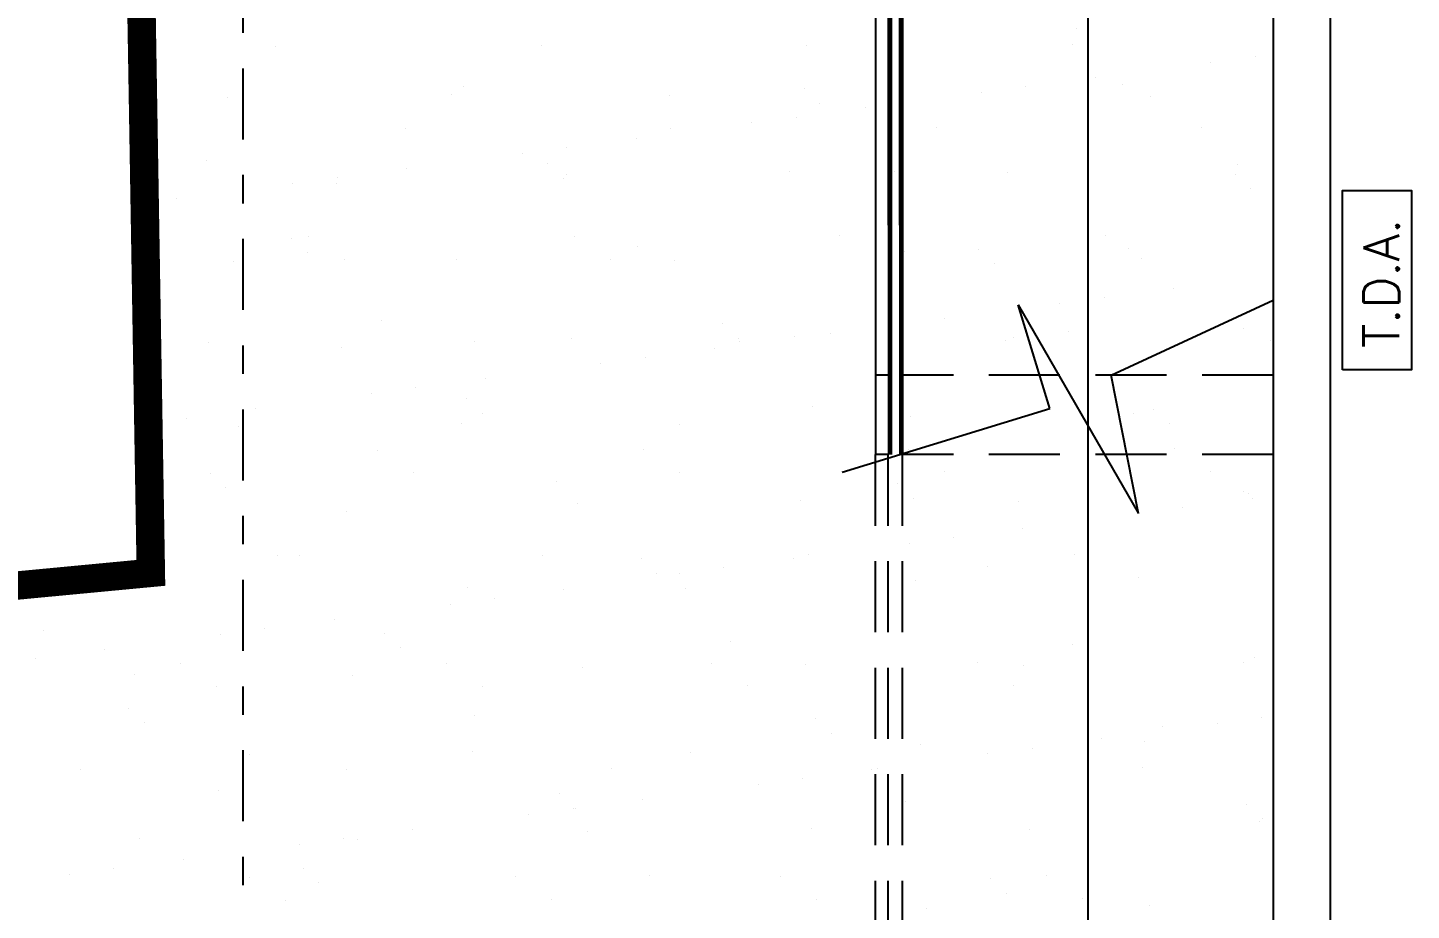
# Model space of a CAD drawing. Header units: millimetres. Extents: x 340 to 1003762, y 22 to 362022.
# Drawn here: x 395.394 to 400.262, y 98.79 to 101.897 of the extents above; entities that cross this region are included whole.
import ezdxf
from ezdxf.xclip import XClip

# ---------------------------------------------------------------- set-up
doc = ezdxf.new("R2010")
doc.units = ezdxf.units.MM
doc.header["$XCLIPFRAME"] = 0
doc.linetypes.add('LSBB_P_002 - PLANTA 1° NIVEL SALA DE VENTAS$0$000_ALTILLO PROPUESTA$0$HIDDEN', pattern=[0.375, 0.25, -0.125])
doc.linetypes.add('LSBB_P_002 - PLANTA 1° NIVEL SALA DE VENTAS$0$DASHDOT2', pattern=[0.5, 0.25, -0.125, 0, -0.125])
doc.layers.add('LSBB_P_002 - PLANTA 1° NIVEL SALA DE VENTAS$0$0.1', color=8, linetype='Continuous', lineweight=5)
for name, color, linetype in [('LSBB_P_002 - PLANTA 1° NIVEL SALA DE VENTAS$0$01', 8, 'Continuous'), ('LSBB_P_002 - PLANTA 1° NIVEL SALA DE VENTAS$0$A-TDA', 14, 'Continuous'), ('LSBB_P_002 - PLANTA 1° NIVEL SALA DE VENTAS$0$COTAS-EXT', 4, 'Continuous'), ('LSBB_P_002 - PLANTA 1° NIVEL SALA DE VENTAS$0$EJES', 8, 'LSBB_P_002 - PLANTA 1° NIVEL SALA DE VENTAS$0$DASHDOT2'), ('LSBB_P_002 - PLANTA 1° NIVEL SALA DE VENTAS$0$HATCH', 8, 'Continuous'), ('LSBB_P_002 - PLANTA 1° NIVEL SALA DE VENTAS$0$MUROS', 5, 'Continuous'), ('LSBB_P_002 - PLANTA 1° NIVEL SALA DE VENTAS$0$PAVIMENTOS', 8, 'Continuous'), ('LSBB_P_002 - PLANTA 1° NIVEL SALA DE VENTAS$0$TAB-REJA', 1, 'Continuous'), ('XREF', 7, 'Continuous')]:
    doc.layers.add(name, color=color, linetype=linetype)
doc.styles.add('LSBB_P_002 - PLANTA 1° NIVEL SALA DE VENTAS$0$1212_EXTERIORES OP8$0$STANDARD', font='txt')
doc.styles.add('LSBB_P_002 - PLANTA 1° NIVEL SALA DE VENTAS$0$ROMANS', font='romans')
doc.linetypes.add('LSBB_P_002 - PLANTA 1° NIVEL SALA DE VENTAS$0$1212_EXTERIORES OP8$0${ -E- }', pattern='A,4,-0.75,["E",LSBB_P_002 - PLANTA 1° NIVEL SALA DE VENTAS$0$1212_EXTERIORES OP8$0$STANDARD,S=0.15,R=0,X=-0.05,Y=-0.07],-0.75', length=5.5)

# ---------------------------------------------------------------- blocks, each defined once
blk = doc.blocks.new('*X45')
at = {"color": 0}
for p, q in [((537.0177, 116.7096), (537.0177, 116.7096)), ((534.2015, 116.6479), (534.2015, 116.6479)), ((535.1358, 116.6496), (535.1358, 116.6496)), ((536.07, 116.6513), (536.07, 116.6513)), ((537.0043, 116.653), (537.0043, 116.653)), ((537.6475, 116.6106), (537.6475, 116.6106)), ((537.4914, 116.59), (537.4914, 116.59)), ((534.8602, 116.5073), (534.8602, 116.5073)), ((536.3958, 116.502), (536.3958, 116.502)), ((536.84, 116.5043), (536.84, 116.5043)), ((537.0839, 116.5364), (537.0839, 116.5364)), ((537.181, 116.512), (537.181, 116.512)), ((534.0328, 116.4665), (534.0328, 116.4665)), ((534.8181, 116.4765), (534.8181, 116.4765)), ((535.5855, 116.4728), (535.5855, 116.4728)), ((536.0606, 116.497), (536.0606, 116.497)), ((536.6838, 116.4837), (536.6838, 116.4837)), ((537.2787, 116.4705), (537.2787, 116.4705)), ((536.1159, 116.4463), (536.1159, 116.4463)), ((536.2763, 116.4301), (536.2763, 116.4301)), ((534.657, 116.3578), (534.657, 116.3578)), ((535.5912, 116.3595), (535.5912, 116.3595)), ((535.8763, 116.3774), (535.8763, 116.3774)), ((536.0324, 116.398), (536.0324, 116.398)), ((536.5254, 116.3612), (536.5254, 116.3612)), ((537.4597, 116.3629), (537.4597, 116.3629)), ((535.4688, 116.3238), (535.4688, 116.3238)), ((535.0688, 116.2711), (535.0688, 116.2711)), ((535.2249, 116.2917), (535.2249, 116.2917)), ((533.9583, 116.244), (533.9583, 116.244)), ((534.6613, 116.2175), (534.6613, 116.2175)), ((535.1588, 116.2337), (535.1588, 116.2337)), ((536.3769, 116.2072), (536.3769, 116.2072)), ((537.5867, 116.2307), (537.5867, 116.2307)), ((534.2612, 116.1648), (534.2612, 116.1648)), ((534.4135, 116.166), (534.4135, 116.166)), ((534.4174, 116.1853), (534.4174, 116.1853)), ((535.2141, 116.183), (535.2141, 116.183)), ((535.2237, 116.1952), (535.2237, 116.1952)), ((536.009, 116.2052), (536.009, 116.2052)), ((536.7764, 116.2016), (536.7764, 116.2016)), ((537.5773, 116.1969), (537.5773, 116.1969)), ((533.8537, 116.1111), (533.8537, 116.1111)), ((537.6326, 116.1462), (537.6326, 116.1462)), ((534.2569, 115.9704), (534.2569, 115.9704)), ((534.3173, 115.9773), (534.3173, 115.9773)), ((535.2515, 115.979), (535.2515, 115.979)), ((536.1858, 115.9807), (536.1858, 115.9807)), ((537.12, 115.9824), (537.12, 115.9824)), ((534.3122, 115.9197), (534.3122, 115.9197)), ((535.4751, 115.9439), (535.4751, 115.9439)), ((536.4147, 115.924), (536.4147, 115.924)), ((536.6755, 115.9336), (536.6755, 115.9336)), ((537.1999, 115.934), (537.1999, 115.934)), ((534.0517, 115.8884), (534.0517, 115.8884)), ((534.4438, 115.8967), (534.4438, 115.8967)), ((534.837, 115.8984), (534.837, 115.8984)), ((535.3781, 115.8984), (535.3781, 115.8984)), ((535.6044, 115.8948), (535.6044, 115.8948)), ((536.3123, 115.9001), (536.3123, 115.9001)), ((536.7308, 115.8829), (536.7308, 115.8829)), ((537.2465, 115.9018), (537.2465, 115.9018)), ((537.3605, 115.7961), (537.3605, 115.7961)), ((536.9604, 115.7434), (536.9604, 115.7434)), ((537.1166, 115.764), (537.1166, 115.764)), ((534.5732, 115.6806), (534.5732, 115.6806)), ((536.5529, 115.6898), (536.5529, 115.6898)), ((535.7737, 115.6703), (535.7737, 115.6703)), ((536.0279, 115.6272), (536.0279, 115.6272)), ((536.1529, 115.6371), (536.1529, 115.6371)), ((536.309, 115.6576), (536.309, 115.6576)), ((536.7953, 115.6235), (536.7953, 115.6235)), ((536.9918, 115.6437), (536.9918, 115.6437)), ((537.6056, 115.6527), (537.6056, 115.6527)), ((533.965, 115.6049), (533.965, 115.6049)), ((534.4324, 115.588), (534.4324, 115.588)), ((534.8992, 115.6066), (534.8992, 115.6066)), ((535.2426, 115.6172), (535.2426, 115.6172)), ((535.7454, 115.5834), (535.7454, 115.5834)), ((535.829, 115.6196), (535.829, 115.6196)), ((535.8335, 115.6083), (535.8335, 115.6083)), ((536.7677, 115.61), (536.7677, 115.61)), ((537.702, 115.6117), (537.702, 115.6117)), ((535.3454, 115.5308), (535.3454, 115.5308)), ((535.5015, 115.5513), (535.5015, 115.5513)), ((534.9379, 115.4771), (534.9379, 115.4771)), ((534.694, 115.445), (534.694, 115.445)), ((534.5378, 115.4245), (534.5378, 115.4245)), ((534.8718, 115.407), (534.8718, 115.407)), ((536.09, 115.3804), (536.09, 115.3804)), ((533.8865, 115.3387), (533.8865, 115.3387)), ((534.1303, 115.3708), (534.1303, 115.3708)), ((534.9271, 115.3563), (534.9271, 115.3563)), ((536.4336, 115.3459), (536.4336, 115.3459)), ((537.2188, 115.3559), (537.2188, 115.3559)), ((537.2904, 115.3701), (537.2904, 115.3701)), ((534.0706, 115.3104), (534.0706, 115.3104)), ((534.8559, 115.3204), (534.8559, 115.3204)), ((535.6233, 115.3167), (535.6233, 115.3167)), ((537.3457, 115.3195), (537.3457, 115.3195)), ((534.5596, 115.2261), (534.5596, 115.2261)), ((535.4938, 115.2278), (535.4938, 115.2278)), ((536.4281, 115.2295), (536.4281, 115.2295)), ((537.3623, 115.2312), (537.3623, 115.2312)), ((533.97, 115.1437), (533.97, 115.1437)), ((534.6861, 115.1455), (534.6861, 115.1455)), ((535.6203, 115.1472), (535.6203, 115.1472)), ((536.5546, 115.1489), (536.5546, 115.1489)), ((537.4888, 115.1506), (537.4888, 115.1506)), ((534.0253, 115.093), (534.0253, 115.093)), ((535.1881, 115.1171), (535.1881, 115.1171)), ((536.3886, 115.1068), (536.3886, 115.1068)), ((535.2615, 115.0391), (535.2615, 115.0391)), ((536.0468, 115.0491), (536.0468, 115.0491)), ((536.4439, 115.0562), (536.4439, 115.0562)), ((536.8142, 115.0455), (536.8142, 115.0455)), ((537.6067, 115.0803), (537.6067, 115.0803)), ((537.6245, 115.0746), (537.6245, 115.0746)), ((537.6371, 115.0557), (537.6371, 115.0557)), ((534.4513, 115.0099), (534.4513, 115.0099)), ((537.237, 115.0031), (537.237, 115.0031)), ((537.3932, 115.0236), (537.3932, 115.0236)), ((536.8295, 114.9494), (536.8295, 114.9494)), ((536.4295, 114.8968), (536.4295, 114.8968)), ((536.5856, 114.9173), (536.5856, 114.9173)), ((534.2073, 114.8536), (534.2073, 114.8536)), ((534.2863, 114.8538), (534.2863, 114.8538)), ((535.1415, 114.8553), (535.1415, 114.8553)), ((536.0758, 114.857), (536.0758, 114.857)), ((537.01, 114.8587), (537.01, 114.8587)), ((535.4867, 114.8435), (535.4867, 114.8435)), ((535.7781, 114.811), (535.7781, 114.811)), ((536.022, 114.8431), (536.022, 114.8431)), ((536.7048, 114.817), (536.7048, 114.817)), ((535.542, 114.7928), (535.542, 114.7928)), ((535.622, 114.7904), (535.622, 114.7904)), ((536.4525, 114.7679), (536.4525, 114.7679)), ((537.2377, 114.7779), (537.2377, 114.7779)), ((534.0895, 114.7323), (534.0895, 114.7323)), ((534.8748, 114.7424), (534.8748, 114.7424)), ((534.9706, 114.7047), (534.9706, 114.7047)), ((535.2145, 114.7368), (535.2145, 114.7368)), ((535.6422, 114.7387), (535.6422, 114.7387)), ((534.8144, 114.6841), (534.8144, 114.6841)), ((534.4069, 114.6305), (534.4069, 114.6305)), ((533.3844, 114.5905), (533.3844, 114.5905)), ((534.0069, 114.5778), (534.0069, 114.5778)), ((534.163, 114.5984), (534.163, 114.5984)), ((534.5849, 114.5802), (534.5849, 114.5802)), ((535.803, 114.5537), (535.803, 114.5537)), ((533.5994, 114.5242), (533.5994, 114.5242)), ((534.6402, 114.5295), (534.6402, 114.5295)), ((537.0034, 114.5434), (537.0034, 114.5434)), ((533.3555, 114.4921), (533.3555, 114.4921)), ((533.8676, 114.4731), (533.8676, 114.4731)), ((534.8019, 114.4748), (534.8019, 114.4748)), ((535.2804, 114.4611), (535.2804, 114.4611)), ((535.7361, 114.4765), (535.7361, 114.4765)), ((536.0657, 114.4711), (536.0657, 114.4711)), ((536.6704, 114.4782), (536.6704, 114.4782)), ((536.8331, 114.4674), (536.8331, 114.4674)), ((537.0587, 114.4927), (537.0587, 114.4927)), ((537.6046, 114.4799), (537.6046, 114.4799)), ((537.6434, 114.4966), (537.6434, 114.4966)), ((533.7027, 114.4356), (533.7027, 114.4356)), ((534.4702, 114.4319), (534.4702, 114.4319)), ((533.9941, 114.3925), (533.9941, 114.3925)), ((534.9284, 114.3942), (534.9284, 114.3942)), ((535.8626, 114.3959), (535.8626, 114.3959)), ((536.7969, 114.3976), (536.7969, 114.3976)), ((533.683, 114.3169), (533.683, 114.3169)), ((533.7383, 114.2662), (533.7383, 114.2662)), ((534.9012, 114.2904), (534.9012, 114.2904)), ((536.1016, 114.2801), (536.1016, 114.2801)), ((537.5136, 114.2627), (537.5136, 114.2627)), ((537.6698, 114.2833), (537.6698, 114.2833)), ((536.1569, 114.2294), (536.1569, 114.2294)), ((537.3197, 114.2536), (537.3197, 114.2536)), ((534.8937, 114.1643), (534.8937, 114.1643)), ((536.4714, 114.1898), (536.4714, 114.1898)), ((536.8622, 114.177), (536.8622, 114.177)), ((537.1061, 114.2091), (537.1061, 114.2091)), ((537.2566, 114.1998), (537.2566, 114.1998)), ((534.1084, 114.1543), (534.1084, 114.1543)), ((535.6611, 114.1606), (535.6611, 114.1606)), ((536.7061, 114.1564), (536.7061, 114.1564)), ((533.5153, 114.1007), (533.5153, 114.1007)), ((534.4496, 114.1024), (534.4496, 114.1024)), ((535.3838, 114.1041), (535.3838, 114.1041)), ((536.0547, 114.0707), (536.0547, 114.0707)), ((536.2986, 114.1028), (536.2986, 114.1028)), ((536.3181, 114.1058), (536.3181, 114.1058)), ((537.2523, 114.1075), (537.2523, 114.1075)), ((533.9993, 114.0271), (533.9993, 114.0271)), ((535.1998, 114.0168), (535.1998, 114.0168)), ((535.8986, 114.0501), (535.8986, 114.0501)), ((535.4911, 113.9965), (535.4911, 113.9965)), ((536.4179, 113.9902), (536.4179, 113.9902)), ((537.6183, 113.9799), (537.6183, 113.9799)), ((535.091, 113.9438), (535.091, 113.9438)), ((535.2472, 113.9644), (535.2472, 113.9644)), ((535.2551, 113.9661), (535.2551, 113.9661)), ((537.6623, 113.9186), (537.6623, 113.9186)), ((537.6736, 113.9293), (537.6736, 113.9293)), ((534.6835, 113.8902), (534.6835, 113.8902)), ((535.2993, 113.883), (535.2993, 113.883)), ((536.0846, 113.893), (536.0846, 113.893)), ((536.852, 113.8894), (536.852, 113.8894)), ((533.7216, 113.8575), (533.7216, 113.8575)), ((534.2835, 113.8375), (534.2835, 113.8375)), ((534.4396, 113.858), (534.4396, 113.858)), ((534.4891, 113.8538), (534.4891, 113.8538)), ((533.876, 113.7838), (533.876, 113.7838)), ((533.476, 113.7312), (533.476, 113.7312)), ((533.6321, 113.7517), (533.6321, 113.7517)), ((534.2979, 113.7535), (534.2979, 113.7535)), ((535.5161, 113.7269), (535.5161, 113.7269)), ((535.9784, 113.7253), (535.9784, 113.7253)), ((536.9127, 113.727), (536.9127, 113.727)), ((534.1099, 113.7219), (534.1099, 113.7219)), ((534.3532, 113.7028), (534.3532, 113.7028)), ((535.0442, 113.7236), (535.0442, 113.7236)), ((536.7165, 113.7166), (536.7165, 113.7166)), ((534.2364, 113.6413), (534.2364, 113.6413)), ((535.1707, 113.643), (535.1707, 113.643)), ((536.1049, 113.6447), (536.1049, 113.6447)), ((536.7718, 113.666), (536.7718, 113.666)), ((537.0392, 113.6464), (537.0392, 113.6464)), ((536.4903, 113.6118), (536.4903, 113.6118)), ((537.2755, 113.6218), (537.2755, 113.6218))]:
    blk.add_line(p, q, dxfattribs=at)
blk = doc.blocks.new('LSBB_P_002 - PLANTA 1° NIVEL SALA DE VENTAS$0$A$C18211239')
at = {"layer": 'LSBB_P_002 - PLANTA 1° NIVEL SALA DE VENTAS$0$A-TDA'}
blk.add_lwpolyline([(0, 0.1934), (0.5054, 0.1934), (0.5054, 0), (0, 0)], close=True, dxfattribs=at)
at = {"layer": 'LSBB_P_002 - PLANTA 1° NIVEL SALA DE VENTAS$0$A-TDA', "style": 'LSBB_P_002 - PLANTA 1° NIVEL SALA DE VENTAS$0$ROMANS'}
blk.add_text('T.D.A.', height=0.1, dxfattribs=at).set_placement((0.0614, 0.0346))
blk = doc.blocks.new('LSBB_P_002 - PLANTA 1° NIVEL SALA DE VENTAS', base_point=(223.5696, 14.2202))
at = {"layer": 'LSBB_P_002 - PLANTA 1° NIVEL SALA DE VENTAS$0$0.1', "linetype": 'LSBB_P_002 - PLANTA 1° NIVEL SALA DE VENTAS$0$1212_EXTERIORES OP8$0${ -E- }', "const_width": 0.1}
blk.add_lwpolyline([(767.3693, 324.0001), (768.5709, 311.2172), (776.864, 311.7079), (787.4025, 312.5034), (787.3972, 312.6042), (807.2801, 314.1483), (807.254, 314.4318), (811.1157, 314.7978), (810.9095, 327.1936), (794.8825, 326.2796), (788.1864, 325.891), (787.1558, 325.8207), (778.3405, 325.0356), (767.371, 323.9701)], close=True, dxfattribs=at)
at = {"layer": 'LSBB_P_002 - PLANTA 1° NIVEL SALA DE VENTAS$0$01'}
for p, q in [((814.412, 321.0939), (814.412, 311.5739)), ((814.2791, 315.3765), (814.1672, 315.7411)), ((814.1672, 315.7411), (814.5909, 315.0071)), ((814.494, 315.4939), (815.0645, 315.7582)), ((814.5909, 315.0071), (814.494, 315.4939)), ((813.5483, 315.1522), (814.2791, 315.3765))]:
    blk.add_line(p, q, dxfattribs=at)
at = {"layer": 'LSBB_P_002 - PLANTA 1° NIVEL SALA DE VENTAS$0$01', "linetype": 'LSBB_P_002 - PLANTA 1° NIVEL SALA DE VENTAS$0$000_ALTILLO PROPUESTA$0$HIDDEN'}
for p, q in [((813.7095, 315.4939), (813.6645, 315.4939)), ((815.0645, 315.4939), (813.7595, 315.4939)), ((813.7095, 315.2139), (813.6645, 315.2139)), ((815.0645, 315.2139), (813.7595, 315.2139))]:
    blk.add_line(p, q, dxfattribs=at)
for points in [[(813.6645, 315.2139), (813.6645, 311.7739)], [(813.7084, 315.2139), (813.7084, 311.7739)], [(813.7591, 315.2139), (813.7591, 311.7739)]]:
    blk.add_lwpolyline(points, dxfattribs=at)
at = {"layer": 'LSBB_P_002 - PLANTA 1° NIVEL SALA DE VENTAS$0$COTAS-EXT'}
for p, q in [((813.6645, 321.0939), (813.6656, 315.2139)), ((813.7095, 321.0939), (813.7106, 315.2139)), ((813.7595, 321.0939), (813.7606, 315.2139))]:
    blk.add_line(p, q, dxfattribs=at)
at = {"layer": 'LSBB_P_002 - PLANTA 1° NIVEL SALA DE VENTAS$0$EJES'}
blk.add_line((811.4395, 321.9734), (811.4395, 242.5191), dxfattribs=at)
at = {"layer": 'LSBB_P_002 - PLANTA 1° NIVEL SALA DE VENTAS$0$MUROS'}
for p, q in [((815.0645, 321.5406), (815.0645, 313.5406)), ((815.2645, 321.3406), (815.2645, 313.3406))]:
    blk.add_line(p, q, dxfattribs=at)
at = {"layer": 'LSBB_P_002 - PLANTA 1° NIVEL SALA DE VENTAS$0$PAVIMENTOS', "color": 8}
for p, q in [((813.7099, 321.0939), (813.711, 315.2139)), ((813.7106, 321.0939), (813.7117, 315.2139)), ((813.712, 321.0939), (813.7132, 315.2139)), ((813.7143, 321.0939), (813.7154, 315.2139)), ((813.7194, 321.0939), (813.7205, 315.2139)), ((813.7495, 321.0939), (813.7507, 315.2139)), ((813.7547, 321.0939), (813.7558, 315.2139)), ((813.7569, 321.0939), (813.7581, 315.2139)), ((813.7584, 321.0939), (813.7595, 315.2139)), ((813.7591, 321.0939), (813.7602, 315.2139))]:
    blk.add_line(p, q, dxfattribs=at)
at = {"layer": 'LSBB_P_002 - PLANTA 1° NIVEL SALA DE VENTAS$0$HATCH', "color": 9, "linetype": 'LSBB_P_002 - PLANTA 1° NIVEL SALA DE VENTAS$0$000_ALTILLO PROPUESTA$0$HIDDEN'}
blk.add_blockref('*X45', (277.3539, 200.004), dxfattribs=at)
at = {"layer": 'LSBB_P_002 - PLANTA 1° NIVEL SALA DE VENTAS$0$TAB-REJA', "xscale": 1.25, "yscale": 1.25, "zscale": 1.25, "rotation": 90}
blk.add_blockref('LSBB_P_002 - PLANTA 1° NIVEL SALA DE VENTAS$0$A$C18211239', (815.5507, 315.512), dxfattribs=at)

msp = doc.modelspace()

# ---------------------------------------------------------------- block references
at = {"layer": 'XREF'}
ref = msp.add_blockref('LSBB_P_002 - PLANTA 1° NIVEL SALA DE VENTAS', (-191.719, -200.5998), dxfattribs=at)
XClip(ref).set_block_clipping_path([(755.454857474, 236.6800249606), (887.3150098981, 333.6713636781)])

doc.saveas('drawing.dxf')
